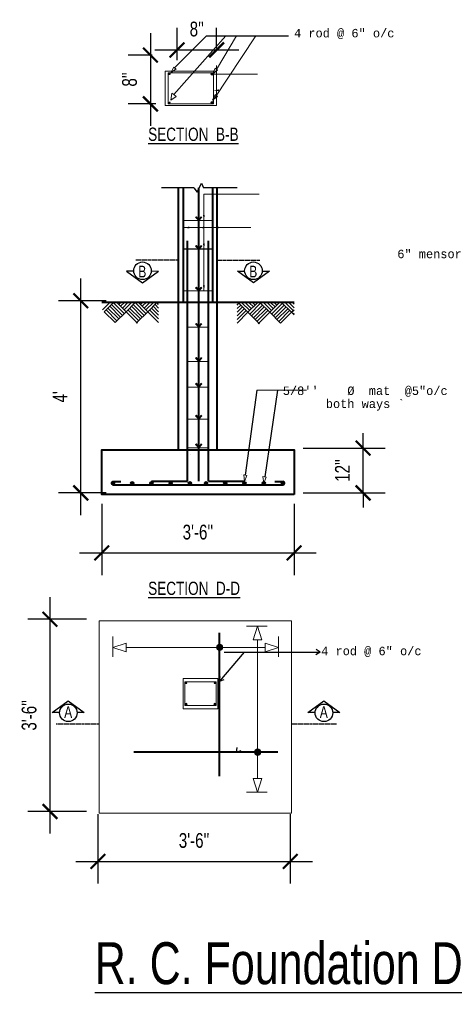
# Model space of a CAD drawing. Header units: inches. Extents: x 8351 to 42256, y 21052 to 33437.
# Drawn here: x 35040.3 to 35176.3, y 32775.7 to 33079.5 of the extents above; entities that cross this region are included whole.
import ezdxf

# ---------------------------------------------------------------- set-up
doc = ezdxf.new("R2010")
doc.units = ezdxf.units.IN
doc.header["$MEASUREMENT"] = 0
doc.linetypes.add('DASHED2', pattern=[0.375, 0.25, -0.125])
for name, color, linetype in [('A-ANNO-TEXT', 2, 'Continuous'), ('A-CLUM-DIM', 250, 'Continuous'), ('window', 7, 'Continuous')]:
    doc.layers.add(name, color=color, linetype=linetype)
for name, color, linetype, lineweight in [('DIMENSION', 7, 'Continuous', 20), ('fruniture', 7, 'Continuous', 5), ('SANITARY BLOCK', 7, 'Continuous', 20)]:
    doc.layers.add(name, color=color, linetype=linetype, lineweight=lineweight)
doc.styles.add('AEP', font='swisscl.ttf')
doc.styles.add('AEP style', font='swisscl.ttf')
doc.styles.get("Standard").update_dxf_attribs({"font": 'consolab.ttf', "height": 11})
doc.dimstyles.new('IB-1', dxfattribs={"dimscale": 46, "dimtxt": 0.18, "dimasz": 0.1, "dimexe": 0.15, "dimexo": 0.0625, "dimgap": 0.09, "dimtad": 1, "dimdec": 0, "dimzin": 0, "dimdsep": 46, "dimlunit": 4, "dimtxsty": 'AEP', "dimblk": 'ARCHTICK', "dimcen": 0.09, "dimdle": 0.15, "dimclrd": 8, "dimclre": 8, "dimadec": 0, "dimazin": 0, "dimtfac": 1, "dimtdec": 0, "dimtix": 1, "dimtmove": 2, "dimatfit": 3, "dimfxl": 1, "dimtolj": 1, "dimtzin": 0, "dimarcsym": 0})

# ---------------------------------------------------------------- blocks, each defined once
blk = doc.blocks.new('_ArchTick')
at = {"color": 0, "linetype": 'ByBlock', "const_width": 0.15}
blk.add_lwpolyline([(-0.5, -0.5), (0.5, 0.5)], dxfattribs=at)
blk = doc.blocks.new('*D100')
at = {"color": 8, "lineweight": -2, "transparency": 16777216}
for p, q in [((35081.15, 33075.23), (35081.15, 33046.22)), ((35081.66, 33068.33), (35074.25, 33068.33)), ((35082.85, 33053.12), (35074.25, 33053.12))]:
    blk.add_line(p, q, dxfattribs=at)
at = {"layer": 'Defpoints', "color": 0, "transparency": 16777216}
for p in [(35084.53, 33068.33), (35081.15, 33053.12), (35085.72, 33053.12)]:
    blk.add_point(p, dxfattribs=at)
at = {"color": 8, "lineweight": -2, "transparency": 16777216, "xscale": 4.600000000000001, "yscale": 4.600000000000001, "zscale": 4.600000000000001}
for p, rotation in [((35081.15, 33068.33), 90), ((35081.15, 33053.12), 270)]:
    blk.add_blockref('_ArchTick', p, dxfattribs=dict(at, rotation=rotation))
at = {"color": 0, "transparency": 16777216, "insert": (35074.65, 33060.73), "char_height": 4.6, "attachment_point": 5, "rotation": 90, "style": 'AEP'}
blk.add_mtext("\\A1;8''", dxfattribs=at)
blk = doc.blocks.new('*D101')
at = {"color": 8, "lineweight": -2, "transparency": 16777216}
for p, q in [((35089.45, 33066.72), (35089.45, 33076.85)), ((35101.79, 33070.54), (35101.79, 33076.85)), ((35082.55, 33069.95), (35108.69, 33069.95))]:
    blk.add_line(p, q, dxfattribs=at)
at = {"layer": 'Defpoints', "color": 0, "transparency": 16777216}
for p in [(35101.79, 33069.95), (35101.79, 33067.67), (35089.45, 33063.85)]:
    blk.add_point(p, dxfattribs=at)
at = {"color": 8, "lineweight": -2, "transparency": 16777216, "xscale": 4.600000000000001, "yscale": 4.600000000000001, "zscale": 4.600000000000001, "rotation": 180}
blk.add_blockref('_ArchTick', (35089.45, 33069.95), dxfattribs=at)
at = {"color": 8, "lineweight": -2, "transparency": 16777216, "xscale": 4.600000000000001, "yscale": 4.600000000000001, "zscale": 4.600000000000001}
blk.add_blockref('_ArchTick', (35101.79, 33069.95), dxfattribs=at)
at = {"color": 0, "transparency": 16777216, "insert": (35095.62, 33076.45), "char_height": 4.6, "attachment_point": 5, "style": 'AEP'}
blk.add_mtext("\\A1;8''", dxfattribs=at)
blk = doc.blocks.new('*D102')
at = {"color": 8, "lineweight": -2, "transparency": 16777216}
for p, q in [((35065.97, 32928.27), (35065.97, 32906.01)), ((35125.97, 32928.27), (35125.97, 32906.01)), ((35059.07, 32912.91), (35132.87, 32912.91))]:
    blk.add_line(p, q, dxfattribs=at)
at = {"layer": 'Defpoints', "color": 0, "transparency": 16777216}
for p in [(35065.97, 32931.15), (35125.97, 32931.15), (35125.97, 32912.91)]:
    blk.add_point(p, dxfattribs=at)
at = {"color": 8, "lineweight": -2, "transparency": 16777216, "xscale": 4.600000000000001, "yscale": 4.600000000000001, "zscale": 4.600000000000001, "rotation": 180}
blk.add_blockref('_ArchTick', (35065.97, 32912.91), dxfattribs=at)
at = {"color": 8, "lineweight": -2, "transparency": 16777216, "xscale": 4.600000000000001, "yscale": 4.600000000000001, "zscale": 4.600000000000001}
blk.add_blockref('_ArchTick', (35125.97, 32912.91), dxfattribs=at)
at = {"color": 0, "transparency": 16777216, "insert": (35095.97, 32919.41), "char_height": 4.6, "attachment_point": 5, "style": 'AEP'}
blk.add_mtext("\\A1;3'-6''", dxfattribs=at)
blk = doc.blocks.new('*D103')
at = {"color": 8, "lineweight": -2, "transparency": 16777216}
for p, q in [((35059.42, 32924.77), (35059.42, 32998.57)), ((35067.32, 32991.67), (35052.52, 32991.67)), ((35067.32, 32931.67), (35052.52, 32931.67))]:
    blk.add_line(p, q, dxfattribs=at)
at = {"layer": 'Defpoints', "color": 0, "transparency": 16777216}
for p in [(35059.42, 32991.67), (35070.2, 32991.67), (35070.2, 32931.67)]:
    blk.add_point(p, dxfattribs=at)
at = {"color": 8, "lineweight": -2, "transparency": 16777216, "xscale": 4.600000000000001, "yscale": 4.600000000000001, "zscale": 4.600000000000001}
for p, rotation in [((35059.42, 32991.67), 90), ((35059.42, 32931.67), 270)]:
    blk.add_blockref('_ArchTick', p, dxfattribs=dict(at, rotation=rotation))
at = {"color": 0, "transparency": 16777216, "insert": (35052.98, 32961.67), "char_height": 4.6, "attachment_point": 5, "rotation": 90, "style": 'AEP'}
blk.add_mtext("\\A1;4'", dxfattribs=at)
blk = doc.blocks.new('*D124')
at = {"color": 8, "lineweight": -2, "transparency": 16777216}
for p, q in [((35147.5, 32945.67), (35147.5, 32950.27)), ((35128.84, 32945.67), (35154.4, 32945.67)), ((35147.5, 32931.67), (35147.5, 32945.67)), ((35128.84, 32931.67), (35154.4, 32931.67)), ((35147.5, 32931.67), (35147.5, 32927.07))]:
    blk.add_line(p, q, dxfattribs=at)
at = {"layer": 'Defpoints', "color": 0, "transparency": 16777216}
for p in [(35125.97, 32945.67), (35147.5, 32945.67), (35125.97, 32931.67)]:
    blk.add_point(p, dxfattribs=at)
at = {"color": 8, "lineweight": -2, "transparency": 16777216, "xscale": 4.600000000000001, "yscale": 4.600000000000001, "zscale": 4.600000000000001}
for p, rotation in [((35147.5, 32945.67), 270), ((35147.5, 32931.67), 90)]:
    blk.add_blockref('_ArchTick', p, dxfattribs=dict(at, rotation=rotation))
at = {"color": 0, "transparency": 16777216, "insert": (35141.05, 32938.67), "char_height": 4.6, "attachment_point": 5, "rotation": 90, "style": 'AEP'}
blk.add_mtext("\\A1;12''", dxfattribs=at)
blk = doc.blocks.new('*D125')
at = {"color": 8, "lineweight": -2, "transparency": 16777216}
for p, q in [((35049.82, 32899.13), (35049.82, 32825.33)), ((35061.2, 32892.23), (35042.92, 32892.23)), ((35061.2, 32832.23), (35042.92, 32832.23))]:
    blk.add_line(p, q, dxfattribs=at)
at = {"layer": 'Defpoints', "color": 0, "transparency": 16777216}
for p in [(35064.07, 32892.23), (35049.82, 32832.23), (35064.07, 32832.23)]:
    blk.add_point(p, dxfattribs=at)
at = {"color": 8, "lineweight": -2, "transparency": 16777216, "xscale": 4.600000000000001, "yscale": 4.600000000000001, "zscale": 4.600000000000001}
for p, rotation in [((35049.82, 32892.23), 90), ((35049.82, 32832.23), 270)]:
    blk.add_blockref('_ArchTick', p, dxfattribs=dict(at, rotation=rotation))
at = {"color": 0, "transparency": 16777216, "insert": (35043.32, 32862.23), "char_height": 4.6, "attachment_point": 5, "rotation": 90, "style": 'AEP'}
blk.add_mtext("\\A1;3'-6''", dxfattribs=at)
blk = doc.blocks.new('*D126')
at = {"color": 8, "lineweight": -2, "transparency": 16777216}
for p, q in [((35064.77, 32831.35), (35064.77, 32809.74)), ((35124.77, 32831.35), (35124.77, 32809.74)), ((35057.87, 32816.64), (35131.67, 32816.64))]:
    blk.add_line(p, q, dxfattribs=at)
at = {"layer": 'Defpoints', "color": 0, "transparency": 16777216}
for p in [(35064.77, 32834.23), (35124.77, 32834.23), (35124.77, 32816.64)]:
    blk.add_point(p, dxfattribs=at)
at = {"color": 8, "lineweight": -2, "transparency": 16777216, "xscale": 4.600000000000001, "yscale": 4.600000000000001, "zscale": 4.600000000000001, "rotation": 180}
blk.add_blockref('_ArchTick', (35064.77, 32816.64), dxfattribs=at)
at = {"color": 8, "lineweight": -2, "transparency": 16777216, "xscale": 4.600000000000001, "yscale": 4.600000000000001, "zscale": 4.600000000000001}
blk.add_blockref('_ArchTick', (35124.77, 32816.64), dxfattribs=at)
at = {"color": 0, "transparency": 16777216, "insert": (35094.77, 32823.14), "char_height": 4.6, "width": 32.0349, "attachment_point": 5, "style": 'AEP'}
blk.add_mtext("\\A1;3'-6''", dxfattribs=at)

msp = doc.modelspace()

# ---------------------------------------------------------------- hatches: boundary and pattern name
at = {"layer": 'A-CLUM-DIM'}
h = msp.add_hatch(color=7, dxfattribs=at)
h.dxf.hatch_style = 1
h.paths.add_polyline_path([(35095.54, 33017.9), (35095.21, 33017.71), (35096.22, 33016.71)])
h.paths.add_polyline_path([(35097.24, 33017.71), (35096.91, 33017.9), (35096.22, 33016.71)])
h = msp.add_hatch(color=7, dxfattribs=at)
h.dxf.hatch_style = 1
h.paths.add_polyline_path([(35095.54, 33008.9), (35095.21, 33008.71), (35096.22, 33007.71)])
h.paths.add_polyline_path([(35097.24, 33008.71), (35096.91, 33008.9), (35096.22, 33007.71)])
h = msp.add_hatch(color=7, dxfattribs=at)
h.dxf.hatch_style = 1
h.paths.add_polyline_path([(35095.54, 32995.9), (35095.21, 32995.71), (35096.22, 32994.71)])
h.paths.add_polyline_path([(35097.24, 32995.71), (35096.91, 32995.9), (35096.22, 32994.71)])
h = msp.add_hatch(color=7, dxfattribs=at)
h.dxf.hatch_style = 1
h.paths.add_polyline_path([(35095.54, 32984.6), (35095.21, 32984.41), (35096.22, 32983.41)])
h.paths.add_polyline_path([(35097.24, 32984.41), (35096.91, 32984.6), (35096.22, 32983.41)])
h = msp.add_hatch(color=7, dxfattribs=at)
h.dxf.hatch_style = 1
h.paths.add_polyline_path([(35095.54, 32973.9), (35095.21, 32973.71), (35096.22, 32972.71)])
h.paths.add_polyline_path([(35097.24, 32973.71), (35096.91, 32973.9), (35096.22, 32972.71)])
h = msp.add_hatch(color=7, dxfattribs=at)
h.dxf.hatch_style = 1
h.paths.add_polyline_path([(35095.54, 32965.9), (35095.21, 32965.71), (35096.22, 32964.71)])
h.paths.add_polyline_path([(35097.24, 32965.71), (35096.91, 32965.9), (35096.22, 32964.71)])
h = msp.add_hatch(color=7, dxfattribs=at)
h.dxf.hatch_style = 1
h.paths.add_polyline_path([(35095.54, 32955.9), (35095.21, 32955.71), (35096.22, 32954.71)])
h.paths.add_polyline_path([(35097.24, 32955.71), (35096.91, 32955.9), (35096.22, 32954.71)])
h = msp.add_hatch(color=7, dxfattribs=at)
h.dxf.hatch_style = 1
h.paths.add_polyline_path([(35095.54, 32946.95), (35095.21, 32946.76), (35096.22, 32945.76)])
h.paths.add_polyline_path([(35097.24, 32946.76), (35096.91, 32946.95), (35096.22, 32945.76)])
h = msp.add_hatch(color=7, dxfattribs=at)
h.dxf.hatch_style = 1
h.paths.add_polyline_path([(35068.97, 32934.71, 1), (35069.97, 32934.71, 1)])
h = msp.add_hatch(color=7, dxfattribs=at)
h.dxf.hatch_style = 1
h.paths.add_polyline_path([(35074.97, 32934.71, 1), (35075.97, 32934.71, 1)])
h = msp.add_hatch(color=7, dxfattribs=at)
h.dxf.hatch_style = 1
h.paths.add_polyline_path([(35080.97, 32934.71, 1), (35081.97, 32934.71, 1)])
h = msp.add_hatch(color=7, dxfattribs=at)
h.dxf.hatch_style = 1
h.paths.add_polyline_path([(35086.97, 32934.71, 1), (35087.97, 32934.71, 1)])
h = msp.add_hatch(color=7, dxfattribs=at)
h.dxf.hatch_style = 1
h.paths.add_polyline_path([(35092.97, 32934.71, 1), (35093.97, 32934.71, 1)])
h = msp.add_hatch(color=7, dxfattribs=at)
h.dxf.hatch_style = 1
h.paths.add_polyline_path([(35097.99, 32934.71, 1), (35098.99, 32934.71, 1)])
h = msp.add_hatch(color=7, dxfattribs=at)
h.dxf.hatch_style = 1
h.paths.add_polyline_path([(35103.99, 32934.71, 1), (35104.99, 32934.71, 1)])
h = msp.add_hatch(color=7, dxfattribs=at)
h.dxf.hatch_style = 1
h.paths.add_polyline_path([(35109.99, 32934.71, 1), (35110.99, 32934.71, 1)])
h = msp.add_hatch(color=7, dxfattribs=at)
h.dxf.hatch_style = 1
h.paths.add_polyline_path([(35116.01, 32934.71, 1), (35117.01, 32934.71, 1)])
h = msp.add_hatch(color=7, dxfattribs=at)
h.dxf.hatch_style = 1
h.paths.add_polyline_path([(35122.99, 32934.71, -1), (35121.99, 32934.71, -1)])
at = {"layer": 'SANITARY BLOCK'}
for points in [[(35086.79, 33062.53, 1), (35087.46, 33062.53, 1)], [(35100.05, 33062.53, 1), (35100.73, 33062.53, 1)], [(35086.79, 33062.42, 1), (35087.46, 33062.42, 1)], [(35100.05, 33062.44, 1), (35100.72, 33062.44, 1)], [(35086.79, 33053.5, 1), (35087.46, 33053.5, 1)], [(35100.05, 33053.52, 1), (35100.72, 33053.52, 1)], [(35100.05, 33053.5, 1), (35100.73, 33053.5, 1)], [(35092.32, 32872.64, 1), (35092.32, 32871.97, 1)], [(35101.24, 32872.64, 1), (35101.24, 32871.97, 1)], [(35101.35, 32872.64, 1), (35101.35, 32871.97, 1)], [(35092.32, 32866.15, 1), (35092.32, 32865.48, 1)], [(35092.32, 32866.05, 1), (35092.32, 32865.37, 1)], [(35101.24, 32866.05, 1), (35101.24, 32865.37, 1)]]:
    msp.add_hatch(color=7, dxfattribs=at).paths.add_polyline_path(points)
h = msp.add_hatch(color=7, dxfattribs=at)
h.dxf.hatch_style = 1
h.paths.add_polyline_path([(35103.74, 32883.44, 1), (35101.75, 32883.44, 1)])
h = msp.add_hatch(color=7, dxfattribs=at)
h.dxf.hatch_style = 1
h.paths.add_polyline_path([(35115.58, 32850.73, 1), (35113.6, 32850.73, 1)])

# ---------------------------------------------------------------- linework, layer by layer
at = {"color": 8}
for p, q in [((35098.69, 33074.34, 1.01), (35124.25, 33074.34, 1.67)), ((35066.18, 32988.79), (35068.6, 32991.21)), ((35066.75, 32988.23), (35069.73, 32991.21)), ((35071.84, 32986.53), (35068.45, 32989.92)), ((35072.41, 32987.1), (35069.01, 32990.49)), ((35072.97, 32987.66), (35069.58, 32991.06)), ((35073.54, 32988.23), (35070.55, 32991.21)), ((35070.71, 32991.06), (35070.87, 32991.21)), ((35071.28, 32990.49), (35072, 32991.21)), ((35071.84, 32989.92), (35073.13, 32991.21)), ((35072.41, 32989.36), (35074.26, 32991.21)), ((35072.97, 32988.79), (35075.39, 32991.21)), ((35073.54, 32988.23), (35076.52, 32991.21)), ((35078.63, 32986.53), (35075.24, 32989.92)), ((35079.2, 32987.1), (35075.8, 32990.49)), ((35079.76, 32987.66), (35076.37, 32991.06)), ((35080.33, 32988.23), (35077.34, 32991.21)), ((35077.5, 32991.06), (35077.65, 32991.21)), ((35078.06, 32990.49), (35078.79, 32991.21)), ((35078.63, 32989.92), (35079.92, 32991.21)), ((35079.2, 32989.36), (35081.05, 32991.21)), ((35079.76, 32988.79), (35082.18, 32991.21)), ((35080.33, 32988.23), (35083.31, 32991.21)), ((35083.71, 32988.24), (35082.02, 32989.92)), ((35083.71, 32989.37), (35082.59, 32990.49)), ((35083.71, 32990.51), (35083.16, 32991.06)), ((35108.2, 32990.32), (35108.75, 32990.87)), ((35108.2, 32989.19), (35109.31, 32990.31)), ((35111.58, 32988.05), (35108.59, 32991.03)), ((35112.14, 32988.61), (35109.72, 32991.03)), ((35112.71, 32989.18), (35110.85, 32991.03)), ((35111.58, 32988.05), (35114.56, 32991.03)), ((35113.27, 32989.74), (35111.99, 32991.03)), ((35112.14, 32987.48), (35115.54, 32990.87)), ((35112.71, 32986.91), (35116.1, 32990.31)), ((35113.84, 32990.31), (35113.12, 32991.03)), ((35114.4, 32990.87), (35114.25, 32991.03)), ((35118.36, 32988.05), (35115.38, 32991.03)), ((35118.93, 32988.61), (35116.51, 32991.03)), ((35119.5, 32989.18), (35117.64, 32991.03)), ((35118.36, 32988.05), (35121.35, 32991.03)), ((35120.06, 32989.74), (35118.77, 32991.03)), ((35118.93, 32987.48), (35122.32, 32990.87)), ((35119.5, 32986.91), (35122.89, 32990.31)), ((35120.63, 32990.31), (35119.91, 32991.03)), ((35121.19, 32990.87), (35121.04, 32991.03)), ((35125.15, 32988.05), (35122.17, 32991.03)), ((35125.72, 32988.61), (35123.3, 32991.03)), ((35125.97, 32989.49), (35124.43, 32991.03)), ((35125.97, 32990.63), (35125.56, 32991.03)), ((35070.14, 32984.83), (35066.75, 32988.23)), ((35070.71, 32985.4), (35067.32, 32988.79)), ((35071.28, 32985.97), (35067.88, 32989.36)), ((35070.14, 32984.83), (35073.54, 32988.23)), ((35076.93, 32984.83), (35073.54, 32988.23)), ((35077.5, 32985.4), (35074.1, 32988.79)), ((35078.06, 32985.97), (35074.67, 32989.36)), ((35076.93, 32984.83), (35080.33, 32988.23)), ((35083.71, 32984.85), (35080.33, 32988.23)), ((35083.71, 32985.98), (35080.89, 32988.79)), ((35083.71, 32987.11), (35081.46, 32989.36)), ((35108.2, 32988.06), (35109.88, 32989.74)), ((35108.2, 32986.93), (35110.44, 32989.18)), ((35108.2, 32985.8), (35111.01, 32988.61)), ((35108.2, 32984.67), (35111.58, 32988.05)), ((35114.97, 32984.65), (35111.58, 32988.05)), ((35113.27, 32986.35), (35116.67, 32989.74)), ((35113.84, 32985.78), (35117.23, 32989.18)), ((35114.4, 32985.22), (35117.8, 32988.61)), ((35114.97, 32984.65), (35118.36, 32988.05)), ((35121.76, 32984.65), (35118.36, 32988.05)), ((35120.06, 32986.35), (35123.46, 32989.74)), ((35120.63, 32985.78), (35124.02, 32989.18)), ((35121.19, 32985.22), (35124.59, 32988.61)), ((35121.76, 32984.65), (35125.15, 32988.05)), ((35125.15, 32988.05), (35125.97, 32988.86)), ((35125.97, 32987.23), (35125.15, 32988.05)), ((35125.72, 32987.48), (35125.97, 32987.73)), ((35076.71, 32984.61), (35076.93, 32984.83)), ((35077.15, 32984.61), (35076.93, 32984.83)), ((35114.75, 32984.43), (35114.97, 32984.65)), ((35115.19, 32984.43), (35114.97, 32984.65)), ((35114.38, 32963.78), (35110.75, 32937.17)), ((35120.78, 32963.78), (35116.8, 32936.67)), ((35110.4, 32881.91), (35102.74, 32872.9)), ((35104.15, 32881.91), (35134.12, 32881.91)), ((35134.12, 32881.91), (35132.77, 32881.16)), ((35134.12, 32881.91), (35132.85, 32882.74)), ((35102.74, 32872.9), (35102.96, 32874.4)), ((35102.74, 32872.9), (35104.19, 32873.41)), ((35108.04, 32850.71), (35108.25, 32852.21)), ((35108.04, 32850.71), (35109.48, 32851.22))]:
    msp.add_line(p, q, dxfattribs=at)
at = {"color": 7}
for p, q in [((35094.73, 33026.89), (35084.65, 33026.89)), ((35094.73, 33026.89), (35095.73, 33025.58)), ((35095.73, 33025.58), (35097.11, 33028.39)), ((35097.11, 33028.39), (35097.67, 33026.89)), ((35108.23, 33026.89), (35097.67, 33026.89)), ((35100.61, 33007.71), (35091.52, 33007.71)), ((35093.6, 32943.59), (35093.6, 32943.59)), ((35081.63, 32935.45), (35081.63, 32935.45)), ((35109.68, 32937.3), (35109.68, 32937.3)), ((35110.41, 32937.42), (35110.41, 32937.42)), ((35110.99, 32935.46), (35110.99, 32935.46)), ((35081.25, 32933.95), (35081.25, 32933.95)), ((35091, 32935.09), (35091, 32935.09)), ((35096.89, 32934.21), (35096.89, 32934.21)), ((35109.79, 32933.96), (35109.79, 32933.96))]:
    msp.add_line(p, q, dxfattribs=at)
at = {"color": 7, "lineweight": 40}
for p, q in [((35089.94, 32945.15), (35089.94, 33026.89)), ((35101.94, 32945.15), (35101.94, 33026.89)), ((35125.97, 32991.15), (35065.97, 32991.15)), ((35065.97, 32945.15), (35089.94, 32945.15)), ((35065.97, 32931.15), (35065.97, 32945.15)), ((35101.94, 32945.15), (35125.97, 32945.15)), ((35125.97, 32945.15), (35125.97, 32931.15))]:
    msp.add_line(p, q, dxfattribs=at)
at = {"color": 8, "linetype": 'DASHED2'}
for p, q in [((35089.94, 33004.34), (35076.58, 33004.34)), ((35101.94, 33004.34), (35115.3, 33004.34)), ((35065.12, 32859.5), (35051.75, 32859.5)), ((35139.25, 32859.5), (35125.12, 32859.5))]:
    msp.add_line(p, q, dxfattribs=at)
at = {"color": 7, "lineweight": 40}
msp.add_lwpolyline([(35125.97, 32931.15), (35065.97, 32931.15), (35065.97, 32945.15), (35125.97, 32945.15)], close=True, dxfattribs=at)
at = {"layer": 'A-CLUM-DIM', "color": 7}
for centre in [(35069.47, 32934.71), (35075.47, 32934.71), (35081.47, 32934.71), (35087.47, 32934.71), (35093.47, 32934.71), (35098.49, 32934.71), (35104.49, 32934.71), (35110.49, 32934.71), (35116.51, 32934.71), (35122.49, 32934.71)]:
    msp.add_circle(centre, 0.5, dxfattribs=at)
at = {"layer": 'DIMENSION'}
for p, q in [((35087.86, 33056.5), (35087.53, 33054.27)), ((35088.41, 33056.05), (35087.86, 33056.5))]:
    msp.add_line(p, q, dxfattribs=at)
at = {"layer": 'fruniture', "color": 7, "ltscale": 0.1}
for points in [[(35102.59, 33057.04), (35100.79, 33057.34), (35102.59, 33057.64)], [(35098.14, 33018.45), (35097.84, 33016.65), (35097.54, 33018.45)], [(35093.32, 33014.21), (35091.52, 33014.51), (35093.32, 33014.81)], [(35097.99, 33014.21), (35096.19, 33014.51), (35097.99, 33014.81)], [(35102.41, 33014.21), (35100.61, 33014.51), (35102.41, 33014.81)], [(35098.15, 33009.45), (35097.85, 33007.65), (35097.55, 33009.45)], [(35098.15, 32996.45), (35097.85, 32994.65), (35097.55, 32996.45)]]:
    msp.add_solid(points, dxfattribs=at)
at = {"layer": 'SANITARY BLOCK', "color": 8}
for p, q in [((35088.41, 33056.05), (35104.71, 33074.34)), ((35088.65, 33064.39), (35098.69, 33074.34)), ((35100.99, 33054.66), (35114.03, 33074.34)), ((35101.79, 33063.87), (35108.01, 33074.34)), ((35100.79, 33062.44), (35114.58, 33062.44)), ((35097.84, 32994.71), (35097.84, 33024.88)), ((35097.84, 33024.88), (35112.72, 33024.88)), ((35112.72, 33024.88), (35115.05, 33024.88)), ((35091.52, 33014.51), (35112.43, 33014.51)), ((35114.38, 32963.78), (35125.46, 32963.78)), ((35125.46, 32963.78), (35129.85, 32963.78))]:
    msp.add_line(p, q, dxfattribs=at)
at = {"layer": 'SANITARY BLOCK', "color": 7, "lineweight": 18}
for p, q in [((35085.72, 33063.33), (35085.72, 33052.6)), ((35101.79, 33063.33), (35085.72, 33063.33)), ((35101.79, 33065.07), (35101.79, 33063.41)), ((35101.79, 33063.33), (35101.79, 33052.6)), ((35101.79, 33052.6), (35085.72, 33052.6)), ((35102.14, 32873.71), (35091.42, 32873.71)), ((35091.42, 32864.31), (35091.42, 32873.71)), ((35102.14, 32864.31), (35102.14, 32873.71)), ((35102.14, 32864.31), (35091.42, 32864.31))]:
    msp.add_line(p, q, dxfattribs=at)
at = {"layer": 'SANITARY BLOCK', "color": 6, "lineweight": 18}
for p, q in [((35086.72, 33062.83), (35086.72, 33053.1)), ((35100.79, 33062.83), (35086.72, 33062.83)), ((35100.79, 33062.83), (35100.79, 33053.1)), ((35100.79, 33053.1), (35086.72, 33053.1)), ((35101.64, 32872.71), (35091.92, 32872.71)), ((35091.92, 32865.31), (35091.92, 32872.71)), ((35101.64, 32865.31), (35101.64, 32872.71)), ((35101.64, 32865.31), (35091.92, 32865.31))]:
    msp.add_line(p, q, dxfattribs=at)
at = {"layer": 'SANITARY BLOCK', "color": 7}
for p, q in [((35087.53, 33062.83), (35089.15, 33064.01)), ((35088.42, 33064.6), (35087.54, 33062.83)), ((35089.12, 33064.01), (35088.38, 33064.6)), ((35101.35, 33064.22), (35100.47, 33062.44)), ((35100.47, 33062.44), (35102.09, 33063.63)), ((35102.09, 33063.63), (35101.35, 33064.22)), ((35087.53, 33054.27), (35089.15, 33055.46)), ((35089.15, 33055.46), (35088.41, 33056.05)), ((35101.35, 33056.05), (35100.47, 33054.27)), ((35100.47, 33054.27), (35102.09, 33055.46)), ((35102.09, 33055.46), (35101.35, 33056.05)), ((35095.54, 33017.9), (35095.21, 33017.71)), ((35095.21, 33017.71), (35096.22, 33016.71)), ((35096.22, 33016.71), (35095.54, 33017.9)), ((35096.22, 33016.71), (35096.91, 33017.9)), ((35097.24, 33017.71), (35096.22, 33016.71)), ((35096.91, 33017.9), (35097.24, 33017.71)), ((35091.52, 33016.71), (35100.61, 33016.71)), ((35095.54, 33008.9), (35095.21, 33008.71)), ((35095.21, 33008.71), (35096.22, 33007.71)), ((35096.22, 33007.71), (35095.54, 33008.9)), ((35096.22, 33007.71), (35096.91, 33008.9)), ((35097.24, 33008.71), (35096.22, 33007.71)), ((35096.91, 33008.9), (35097.24, 33008.71)), ((35083.67, 33000.89), (35081.4, 33000.89)), ((35091.52, 32994.71), (35100.61, 32994.71)), ((35095.54, 32995.9), (35095.21, 32995.71)), ((35095.21, 32995.71), (35096.22, 32994.71)), ((35096.22, 32994.71), (35095.54, 32995.9)), ((35096.22, 32994.71), (35096.91, 32995.9)), ((35097.24, 32995.71), (35096.22, 32994.71)), ((35096.91, 32995.9), (35097.24, 32995.71)), ((35095.54, 32984.6), (35095.21, 32984.41)), ((35095.21, 32984.41), (35096.22, 32983.41)), ((35096.22, 32983.41), (35095.54, 32984.6)), ((35096.22, 32983.41), (35096.91, 32984.6)), ((35097.24, 32984.41), (35096.22, 32983.41)), ((35096.91, 32984.6), (35097.24, 32984.41)), ((35092.71, 32983.41), (35099.27, 32983.41)), ((35092.71, 32972.71), (35099.27, 32972.71)), ((35095.54, 32973.9), (35095.21, 32973.71)), ((35095.21, 32973.71), (35096.22, 32972.71)), ((35096.22, 32972.71), (35095.54, 32973.9)), ((35096.22, 32972.71), (35096.91, 32973.9)), ((35097.24, 32973.71), (35096.22, 32972.71)), ((35096.91, 32973.9), (35097.24, 32973.71)), ((35095.54, 32965.9), (35095.21, 32965.71)), ((35095.21, 32965.71), (35096.22, 32964.71)), ((35096.22, 32964.71), (35095.54, 32965.9)), ((35096.22, 32964.71), (35096.91, 32965.9)), ((35097.24, 32965.71), (35096.22, 32964.71)), ((35096.91, 32965.9), (35097.24, 32965.71)), ((35092.71, 32964.71), (35099.27, 32964.71)), ((35092.71, 32954.71), (35099.27, 32954.71)), ((35095.54, 32955.9), (35095.21, 32955.71)), ((35095.21, 32955.71), (35096.22, 32954.71)), ((35096.22, 32954.71), (35095.54, 32955.9)), ((35096.22, 32954.71), (35096.91, 32955.9)), ((35097.24, 32955.71), (35096.22, 32954.71)), ((35096.91, 32955.9), (35097.24, 32955.71)), ((35089.94, 32945.15), (35101.94, 32945.15)), ((35095.54, 32946.95), (35095.21, 32946.76)), ((35095.21, 32946.76), (35096.22, 32945.76)), ((35096.22, 32945.76), (35095.54, 32946.95)), ((35096.22, 32945.76), (35096.91, 32946.95)), ((35097.24, 32946.76), (35096.22, 32945.76)), ((35096.91, 32946.95), (35097.24, 32946.76)), ((35110.49, 32935.21), (35110.25, 32937.27)), ((35110.25, 32937.27), (35111.23, 32937.07)), ((35111.23, 32937.07), (35110.49, 32935.21)), ((35116.51, 32934.71), (35116.27, 32936.77)), ((35116.27, 32936.77), (35117.25, 32936.57)), ((35117.25, 32936.57), (35116.51, 32934.71)), ((35065.12, 32891.71), (35065.12, 32831.71)), ((35065.12, 32891.71), (35125.12, 32891.71)), ((35114.59, 32890.04), (35111.14, 32890.04)), ((35114.59, 32890.04), (35113.21, 32885.81)), ((35114.59, 32890.04), (35115.96, 32885.81)), ((35114.59, 32890.04), (35117.56, 32890.04)), ((35125.12, 32891.71), (35125.12, 32831.71)), ((35069.38, 32883.44), (35069.38, 32886.89)), ((35121.14, 32883.44), (35121.14, 32886.89)), ((35069.38, 32883.44), (35073.6, 32884.81)), ((35073.6, 32884.81), (35073.6, 32882.06)), ((35113.21, 32885.81), (35115.96, 32885.81)), ((35114.59, 32842.5), (35114.59, 32885.81)), ((35121.14, 32883.44), (35116.91, 32884.81)), ((35116.91, 32884.81), (35116.91, 32882.06)), ((35069.38, 32883.44), (35073.6, 32882.06)), ((35069.38, 32883.44), (35069.38, 32880.46)), ((35116.91, 32883.44), (35073.6, 32883.44)), ((35121.14, 32883.44), (35116.91, 32882.06)), ((35121.14, 32883.44), (35121.14, 32880.46)), ((35114.59, 32838.27), (35113.21, 32842.5)), ((35113.21, 32842.5), (35115.96, 32842.5)), ((35114.59, 32838.27), (35115.96, 32842.5)), ((35114.59, 32838.27), (35111.14, 32838.27)), ((35114.59, 32838.27), (35117.56, 32838.27)), ((35065.12, 32831.71), (35125.12, 32831.71))]:
    msp.add_line(p, q, dxfattribs=at)
at = {"layer": 'SANITARY BLOCK', "color": 6, "lineweight": 35}
for p, q in [((35091.52, 32991.15), (35091.52, 33026.89)), ((35096.22, 32991.15), (35096.22, 33026.89)), ((35100.61, 32991.15), (35100.61, 33026.89)), ((35092.71, 32935.34), (35092.71, 33010.34)), ((35096.22, 32935.34), (35096.22, 33010.34)), ((35099.27, 32935.34), (35099.27, 33010.34)), ((35081.44, 32935.34), (35092.71, 32935.34)), ((35099.27, 32935.34), (35110.44, 32935.34)), ((35068.97, 32934.71), (35068.97, 32934.71)), ((35069.47, 32935.21), (35071.97, 32935.21)), ((35069.47, 32934.21), (35122.49, 32934.21)), ((35119.99, 32935.21), (35122.49, 32935.21)), ((35122.99, 32934.71), (35122.99, 32934.71)), ((35102.74, 32843.23), (35102.74, 32888.02)), ((35120.94, 32850.73), (35075.99, 32850.73))]:
    msp.add_line(p, q, dxfattribs=at)
at = {"layer": 'SANITARY BLOCK', "color": 7}
msp.add_lwpolyline([(35092.75, 32945.76), (35099.3, 32945.76)], dxfattribs=at)
for centre, radius in [((35100.39, 33062.44), 0.338), ((35100.39, 33053.52), 0.338), ((35102.74, 32883.44), 0.991), ((35092.32, 32865.71), 0.338), ((35101.24, 32865.71), 0.338), ((35114.59, 32850.73), 0.991)]:
    msp.add_circle(centre, radius, dxfattribs=at)
at = {"layer": 'SANITARY BLOCK', "color": 6, "lineweight": 35}
for centre, start, end in [((35069.47, 32934.71), 90, 180), ((35069.47, 32934.71), 180, 270), ((35122.49, 32934.71), 360, 90), ((35122.49, 32934.71), 270, 0)]:
    msp.add_arc(centre, 0.5, start, end, dxfattribs=at)
at = {"layer": 'window', "color": 0}
for p, q in [((35073.67, 33000.89), (35078.67, 32997.27)), ((35075.93, 33000.89), (35073.67, 33000.89)), ((35078.67, 32997.27), (35083.67, 33000.89)), ((35108.29, 33000.89), (35110.56, 33000.89)), ((35113.29, 32997.27), (35108.29, 33000.89)), ((35118.29, 33000.89), (35113.29, 32997.27)), ((35116.02, 33000.89), (35118.29, 33000.89)), ((35050.53, 32863.13), (35055.53, 32866.75)), ((35055.53, 32866.75), (35060.53, 32863.13)), ((35130.28, 32863.13), (35135.28, 32866.75)), ((35135.28, 32866.75), (35140.27, 32863.13)), ((35052.8, 32863.13), (35050.53, 32863.13)), ((35060.53, 32863.13), (35058.26, 32863.13)), ((35132.54, 32863.13), (35130.28, 32863.13)), ((35140.27, 32863.13), (35138.01, 32863.13))]:
    msp.add_line(p, q, dxfattribs=at)
for centre in [(35078.67, 33001.02), (35113.29, 33001.02), (35055.53, 32863), (35135.28, 32863)]:
    msp.add_circle(centre, 2.74, dxfattribs=at)

# ---------------------------------------------------------------- texts
for s, height, style, p in [('%%USECTION  B-B', 4.1285, 'AEP', (35080.44, 33041.57)), ('B', 3.63, 'AEP', (35077.39, 32998.95)), ('B', 3.63, 'AEP', (35112, 32998.95)), ('%%USECTION  D-D', 4.1285, 'AEP', (35080.44, 32899.82)), ('A', 3.63, 'AEP', (35054.26, 32861.44)), ('A', 3.63, 'AEP', (35134, 32861.44)), ('%%UR. C. Foundation Details', 13.0819, 'AEP style', (35063.78, 32778.31))]:
    msp.add_text(s, height=height, dxfattribs=dict(style=style)).set_placement(p)
at = {"layer": 'A-ANNO-TEXT', "color": 7, "lineweight": 9}
for s, p in [('4 rod @ 6" o/c', (35125.96, 33073.88)), ('6" mensory block', (35158.17, 33004.94)), ('4 rod @ 6" o/c', (35134.42, 32881))]:
    msp.add_text(s, height=2.64, dxfattribs=at).set_placement(p)
at = {"layer": 'A-ANNO-TEXT', "color": 7, "lineweight": 9, "insert": (35123.43, 32964.88), "char_height": 2.64, "width": 49.4813, "attachment_point": 1, "line_spacing_factor": 0.923077}
msp.add_mtext('\\A1;\\pxqc;5/8\'\'    %%C  mat  @5"o/c \\Pboth ways^I` \\P\\pq*; ', dxfattribs=at)

# ---------------------------------------------------------------- dimensions: what is measured, and where the dimension line sits
for base, p1, p2, text, picture, middle in [((35101.79, 33069.95), (35089.45, 33063.85), (35101.79, 33067.67), "8''", '*D101', (35095.62, 33076.45)), ((35125.97, 32912.91), (35065.97, 32931.15), (35125.97, 32931.15), "3'-6''", '*D102', (35095.97, 32919.41)), ((35124.77, 32816.64), (35064.77, 32834.23), (35124.77, 32834.23), "3'-6''", '*D126', (35094.77, 32823.14))]:
    dim = msp.add_linear_dim(base=base, p1=p1, p2=p2, text=text, dimstyle='IB-1', override={"dimtxt": 0.1})
    dim.commit()
    dim.dimension.update_dxf_attribs({"geometry": picture, "text_midpoint": middle})
for base, p1, p2, angle, text, picture, middle in [((35081.15, 33053.12), (35084.53, 33068.33), (35085.72, 33053.12), 90, "8''", '*D100', (35074.65, 33060.73)), ((35059.42, 32991.67), (35070.2, 32931.67), (35070.2, 32991.67), 90, "4'", '*D103', (35052.98, 32961.67)), ((35147.5, 32945.67), (35125.97, 32931.67), (35125.97, 32945.67), 270, "12''", '*D124', (35141.05, 32938.67)), ((35049.82, 32832.23), (35064.07, 32892.23), (35064.07, 32832.23), 90, "3'-6''", '*D125', (35043.32, 32862.23))]:
    dim = msp.add_linear_dim(base=base, p1=p1, p2=p2, angle=angle, text=text, dimstyle='IB-1', override={"dimtxt": 0.1})
    dim.commit()
    dim.dimension.update_dxf_attribs({"geometry": picture, "text_midpoint": middle})

doc.saveas('drawing.dxf')
